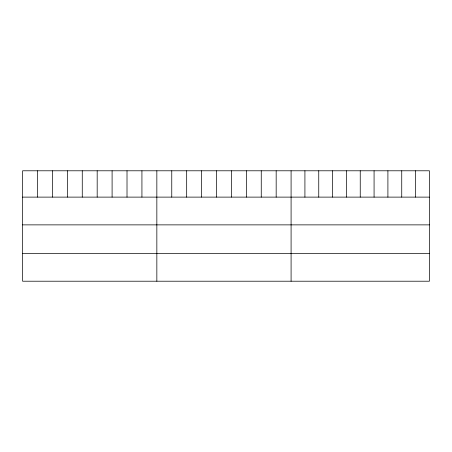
<?xml version="1.0" encoding="UTF-8"?>
<svg xmlns="http://www.w3.org/2000/svg" width="452" height="452" viewBox="0 0 452 452"><rect width="100%" height="100%" fill="white"/><g stroke="black" fill="none" stroke-linecap="round" stroke-linejoin="round"><path stroke-width="0.68" d="M429.4 197.117L429.4 281.212L22.6 281.212L22.6 170.788L429.4 170.788L429.4 197.117L22.6 197.117M22.6 224.87L429.4 224.87M22.6 253.459L429.4 253.459M415.569 170.788L415.569 197.117M401.738 170.788L401.738 197.117M387.906 170.788L387.906 197.117M374.075 170.788L374.075 197.117M360.244 170.788L360.244 197.117M346.413 170.788L346.413 197.117M332.582 170.788L332.582 197.117M318.75 170.788L318.75 197.117M304.919 170.788L304.919 197.117M291.088 170.788L291.088 281.212M276.172 170.788L276.172 197.117M261.256 170.788L261.256 197.117M246.34 170.788L246.34 197.117M231.424 170.788L231.424 197.117M216.508 170.788L216.508 197.117M201.592 170.788L201.592 197.117M186.676 170.788L186.676 197.117M171.76 170.788L171.76 197.117M156.844 170.788L156.844 281.212M141.928 170.788L141.928 197.117M127.012 170.788L127.012 197.117M112.096 170.788L112.096 197.117M97.18 170.788L97.18 197.117M82.264 170.788L82.264 197.117M67.348 170.788L67.348 197.117M52.432 170.788L52.432 197.117M37.516 170.788L37.516 197.117"/></g></svg>
